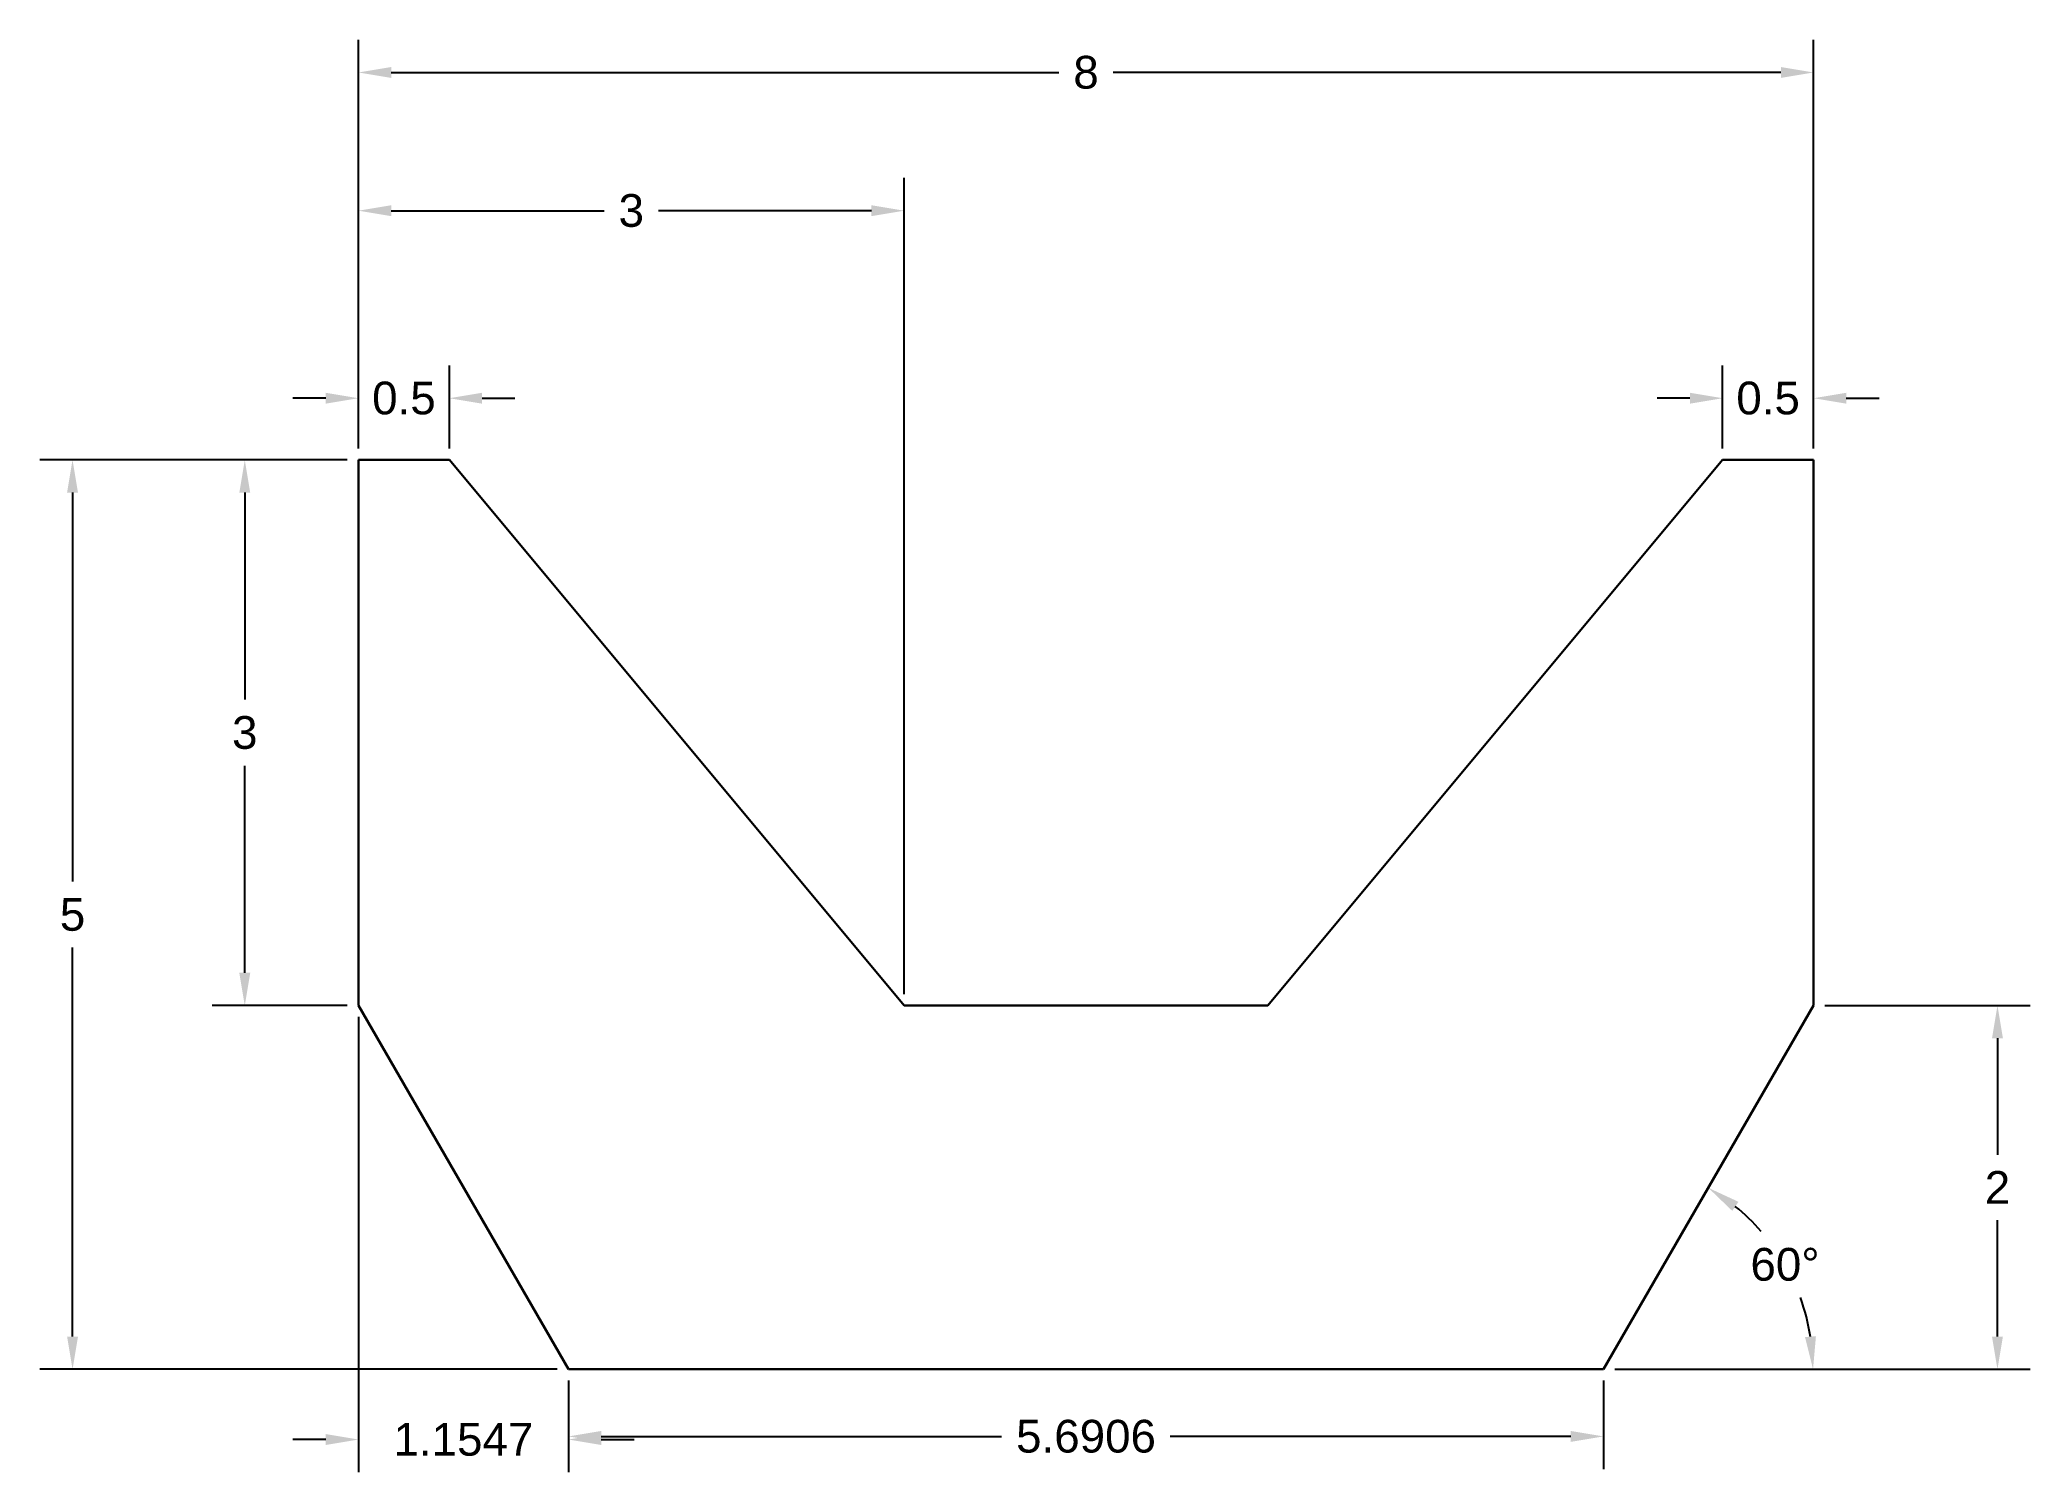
# Model space of a CAD drawing. Header units: millimetres. Extents: x 2050.6 to 2061.6, y 1486.1 to 1493.9.
import ezdxf

# ---------------------------------------------------------------- set-up
doc = ezdxf.new("R2010")
doc.units = ezdxf.units.MM
doc.styles.get("Standard").update_dxf_attribs({"font": 'arial.ttf'})
doc.dimstyles.get("Standard").update_dxf_attribs({"dimtxt": 0.18, "dimasz": 0.18, "dimexe": 0.18, "dimexo": 0.0625, "dimgap": 0.09, "dimtad": 0, "dimtih": 1, "dimtoh": 1, "dimdec": 4, "dimdsep": 46, "dimtxsty": 'Standard', "dimcen": 0.09, "dimadec": 0, "dimazin": 2, "dimtfac": 1, "dimtdec": 4, "dimtofl": 0, "dimtmove": 0, "dimatfit": 3, "dimfxl": 1, "dimtolj": 1, "dimtzin": 0, "dimarcsym": 0})

# ---------------------------------------------------------------- blocks, each defined once
blk = doc.blocks.new('*D1')
at = {"color": 0, "lineweight": -2, "transparency": 16777216}
for p, q in [((2052.386, 1491.684), (2052.386, 1493.171)), ((2055.386, 1488.684), (2055.386, 1493.171)), ((2052.566, 1492.991), (2053.737, 1492.991)), ((2055.206, 1492.991), (2054.035, 1492.991))]:
    blk.add_line(p, q, dxfattribs=at)
at = {"color": 0, "transparency": 16777216}
for points in [[(2052.566, 1493.021), (2052.566, 1492.961), (2052.386, 1492.991)], [(2055.206, 1493.021), (2055.206, 1492.961), (2055.386, 1492.991)]]:
    blk.add_solid(points, dxfattribs=at)
at = {"layer": 'Defpoints', "color": 0, "transparency": 16777216}
for p in [(2055.386, 1492.991), (2052.386, 1491.621), (2055.386, 1488.621)]:
    blk.add_point(p, dxfattribs=at)
at = {"color": 0, "transparency": 16777216, "insert": (2053.886, 1492.991), "char_height": 0.18, "attachment_point": 5}
blk.add_mtext('\\A1;3', dxfattribs=at)
blk = doc.blocks.new('*D2')
at = {"color": 0, "lineweight": -2, "transparency": 16777216}
for p, q in [((2052.386, 1491.684), (2052.386, 1492.14)), ((2052.886, 1491.684), (2052.886, 1492.14)), ((2052.206, 1491.96), (2052.026, 1491.96)), ((2053.066, 1491.96), (2053.246, 1491.96))]:
    blk.add_line(p, q, dxfattribs=at)
at = {"color": 0, "transparency": 16777216}
for points in [[(2052.206, 1491.99), (2052.206, 1491.93), (2052.386, 1491.96)], [(2053.066, 1491.99), (2053.066, 1491.93), (2052.886, 1491.96)]]:
    blk.add_solid(points, dxfattribs=at)
at = {"layer": 'Defpoints', "color": 0, "transparency": 16777216}
for p in [(2052.886, 1491.96), (2052.386, 1491.621), (2052.886, 1491.621)]:
    blk.add_point(p, dxfattribs=at)
at = {"color": 0, "transparency": 16777216, "insert": (2052.636, 1491.96), "char_height": 0.18, "attachment_point": 5}
blk.add_mtext('\\A1;0.5', dxfattribs=at)
blk = doc.blocks.new('*D3')
at = {"color": 0, "lineweight": -2, "transparency": 16777216}
for p, q in [((2052.323, 1491.621), (2051.581, 1491.621)), ((2051.761, 1491.441), (2051.761, 1490.303)), ((2051.761, 1488.801), (2051.761, 1489.939)), ((2052.323, 1488.621), (2051.581, 1488.621))]:
    blk.add_line(p, q, dxfattribs=at)
at = {"color": 0, "transparency": 16777216}
for points in [[(2051.731, 1491.441), (2051.791, 1491.441), (2051.761, 1491.621)], [(2051.731, 1488.801), (2051.791, 1488.801), (2051.761, 1488.621)]]:
    blk.add_solid(points, dxfattribs=at)
at = {"layer": 'Defpoints', "color": 0, "transparency": 16777216}
for p in [(2052.386, 1491.621), (2051.761, 1488.621), (2052.386, 1488.621)]:
    blk.add_point(p, dxfattribs=at)
at = {"color": 0, "transparency": 16777216, "insert": (2051.761, 1490.121), "char_height": 0.18, "attachment_point": 5}
blk.add_mtext('\\A1;3', dxfattribs=at)
blk = doc.blocks.new('*D4')
at = {"color": 0, "lineweight": -2, "transparency": 16777216}
for p, q in [((2052.323, 1491.621), (2050.634, 1491.621)), ((2050.814, 1491.441), (2050.814, 1489.303)), ((2050.814, 1486.801), (2050.814, 1488.94)), ((2053.478, 1486.621), (2050.634, 1486.621))]:
    blk.add_line(p, q, dxfattribs=at)
at = {"color": 0, "transparency": 16777216}
for points in [[(2050.784, 1491.441), (2050.844, 1491.441), (2050.814, 1491.621)], [(2050.784, 1486.801), (2050.844, 1486.801), (2050.814, 1486.621)]]:
    blk.add_solid(points, dxfattribs=at)
at = {"layer": 'Defpoints', "color": 0, "transparency": 16777216}
for p in [(2052.386, 1491.621), (2050.814, 1486.621), (2053.541, 1486.621)]:
    blk.add_point(p, dxfattribs=at)
at = {"color": 0, "transparency": 16777216, "insert": (2050.814, 1489.121), "char_height": 0.18, "attachment_point": 5}
blk.add_mtext('\\A1;5', dxfattribs=at)
blk = doc.blocks.new('*D5')
at = {"color": 0, "lineweight": -2, "transparency": 16777216}
for p, q in [((2052.386, 1488.559), (2052.386, 1486.055)), ((2053.541, 1486.559), (2053.541, 1486.055)), ((2052.206, 1486.235), (2052.026, 1486.235)), ((2053.721, 1486.235), (2053.901, 1486.235))]:
    blk.add_line(p, q, dxfattribs=at)
at = {"color": 0, "transparency": 16777216}
for points in [[(2052.206, 1486.265), (2052.206, 1486.205), (2052.386, 1486.235)], [(2053.721, 1486.265), (2053.721, 1486.205), (2053.541, 1486.235)]]:
    blk.add_solid(points, dxfattribs=at)
at = {"layer": 'Defpoints', "color": 0, "transparency": 16777216}
for p in [(2052.386, 1488.621), (2053.541, 1486.621), (2053.541, 1486.235)]:
    blk.add_point(p, dxfattribs=at)
at = {"color": 0, "transparency": 16777216, "insert": (2052.963, 1486.235), "char_height": 0.18, "attachment_point": 5}
blk.add_mtext('\\A1;1.1547', dxfattribs=at)
blk = doc.blocks.new('*D6')
at = {"color": 0, "lineweight": -2, "transparency": 16777216}
for p, q in [((2053.541, 1486.559), (2053.541, 1486.072)), ((2059.231, 1486.559), (2059.231, 1486.072)), ((2053.721, 1486.252), (2055.922, 1486.252)), ((2059.051, 1486.252), (2056.849, 1486.252))]:
    blk.add_line(p, q, dxfattribs=at)
at = {"color": 0, "transparency": 16777216}
for points in [[(2053.721, 1486.282), (2053.721, 1486.222), (2053.541, 1486.252)], [(2059.051, 1486.282), (2059.051, 1486.222), (2059.231, 1486.252)]]:
    blk.add_solid(points, dxfattribs=at)
at = {"layer": 'Defpoints', "color": 0, "transparency": 16777216}
for p in [(2053.541, 1486.621), (2059.231, 1486.621), (2059.231, 1486.252)]:
    blk.add_point(p, dxfattribs=at)
at = {"color": 0, "transparency": 16777216, "insert": (2056.386, 1486.252), "char_height": 0.18, "attachment_point": 5}
blk.add_mtext('\\A1;5.6906', dxfattribs=at)
blk = doc.blocks.new('*D7')
at = {"color": 0, "lineweight": -2, "transparency": 16777216}
for p, q in [((2052.386, 1491.684), (2052.386, 1493.931)), ((2060.386, 1491.684), (2060.386, 1493.931)), ((2052.566, 1493.751), (2056.237, 1493.751)), ((2060.206, 1493.751), (2056.535, 1493.751))]:
    blk.add_line(p, q, dxfattribs=at)
at = {"color": 0, "transparency": 16777216}
for points in [[(2052.566, 1493.781), (2052.566, 1493.721), (2052.386, 1493.751)], [(2060.206, 1493.781), (2060.206, 1493.721), (2060.386, 1493.751)]]:
    blk.add_solid(points, dxfattribs=at)
at = {"layer": 'Defpoints', "color": 0, "transparency": 16777216}
for p in [(2060.386, 1493.751), (2052.386, 1491.621), (2060.386, 1491.621)]:
    blk.add_point(p, dxfattribs=at)
at = {"color": 0, "transparency": 16777216, "insert": (2056.386, 1493.751), "char_height": 0.18, "attachment_point": 5}
blk.add_mtext('\\A1;8', dxfattribs=at)
blk = doc.blocks.new('*D8')
at = {"color": 0, "lineweight": -2, "transparency": 16777216}
for p, q in [((2059.886, 1491.684), (2059.886, 1492.14)), ((2060.386, 1491.684), (2060.386, 1492.14)), ((2059.706, 1491.96), (2059.526, 1491.96)), ((2060.566, 1491.96), (2060.746, 1491.96))]:
    blk.add_line(p, q, dxfattribs=at)
at = {"color": 0, "transparency": 16777216}
for points in [[(2059.706, 1491.99), (2059.706, 1491.93), (2059.886, 1491.96)], [(2060.566, 1491.99), (2060.566, 1491.93), (2060.386, 1491.96)]]:
    blk.add_solid(points, dxfattribs=at)
at = {"layer": 'Defpoints', "color": 0, "transparency": 16777216}
for p in [(2060.386, 1491.96), (2059.886, 1491.621), (2060.386, 1491.621)]:
    blk.add_point(p, dxfattribs=at)
at = {"color": 0, "transparency": 16777216, "insert": (2060.136, 1491.96), "char_height": 0.18, "attachment_point": 5}
blk.add_mtext('\\A1;0.5', dxfattribs=at)
blk = doc.blocks.new('*D9')
at = {"color": 0, "lineweight": -2, "transparency": 16777216}
for p, q in [((2060.448, 1488.621), (2061.577, 1488.621)), ((2061.397, 1488.441), (2061.397, 1487.801)), ((2061.397, 1486.801), (2061.397, 1487.441)), ((2059.294, 1486.621), (2061.577, 1486.621))]:
    blk.add_line(p, q, dxfattribs=at)
at = {"color": 0, "transparency": 16777216}
for points in [[(2061.367, 1488.441), (2061.427, 1488.441), (2061.397, 1488.621)], [(2061.367, 1486.801), (2061.427, 1486.801), (2061.397, 1486.621)]]:
    blk.add_solid(points, dxfattribs=at)
at = {"layer": 'Defpoints', "color": 0, "transparency": 16777216}
for p in [(2060.386, 1488.621), (2059.231, 1486.621), (2061.397, 1486.621)]:
    blk.add_point(p, dxfattribs=at)
at = {"color": 0, "transparency": 16777216, "insert": (2061.397, 1487.621), "char_height": 0.18, "attachment_point": 5}
blk.add_mtext('\\A1;2', dxfattribs=at)
blk = doc.blocks.new('*D10')
at = {"color": 0, "lineweight": -2, "transparency": 16777216}
blk.add_line((2059.294, 1486.621), (2060.563, 1486.621), dxfattribs=at)
for start, end in [(41.1377, 51.0402), (8.9599, 20.0066)]:
    blk.add_arc((2059.231, 1486.621), 1.152, start, end, dxfattribs=at)
at = {"color": 0, "transparency": 16777216}
for points in [[(2059.939, 1487.492), (2059.973, 1487.542), (2059.807, 1487.619)], [(2060.399, 1486.803), (2060.339, 1486.798), (2060.383, 1486.621)]]:
    blk.add_solid(points, dxfattribs=at)
at = {"layer": 'Defpoints', "color": 0, "transparency": 16777216}
for p in [(2060.386, 1488.621), (2060.314, 1487.015), (2053.541, 1486.621), (2059.231, 1486.621), (2059.231, 1486.621)]:
    blk.add_point(p, dxfattribs=at)
at = {"color": 0, "transparency": 16777216, "insert": (2060.229, 1487.197), "char_height": 0.18, "attachment_point": 5}
blk.add_mtext('\\A1;60°', dxfattribs=at)

msp = doc.modelspace()

# ---------------------------------------------------------------- linework, layer by layer
at = {"lineweight": 30}
for p, q in [((2052.38586, 1491.62111), (2052.38586, 1488.62111)), ((2052.38586, 1488.62111), (2052.38586, 1491.62111)), ((2052.38586, 1491.62111), (2052.88586, 1491.62111)), ((2055.38586, 1488.62111), (2052.88586, 1491.62111)), ((2057.38586, 1488.62111), (2059.88586, 1491.62111)), ((2060.38586, 1491.62111), (2059.88586, 1491.62111)), ((2060.38586, 1488.62111), (2060.38586, 1491.62111)), ((2053.54056, 1486.62111), (2052.38586, 1488.62111)), ((2055.38586, 1488.62111), (2057.38586, 1488.62111)), ((2060.38586, 1488.62111), (2059.23116, 1486.62111)), ((2060.38586, 1488.62111), (2060.38586, 1488.62111)), ((2053.54056, 1486.62111), (2059.23116, 1486.62111))]:
    msp.add_line(p, q, dxfattribs=at)

# ---------------------------------------------------------------- dimensions: what is measured, and where the dimension line sits
for base, p1, p2, picture, middle in [((2060.38586, 1493.75051), (2052.38586, 1491.62111), (2060.38586, 1491.62111), '*D7', (2056.38586, 1493.75051)), ((2055.38586, 1492.99055), (2052.38586, 1491.62111), (2055.38586, 1488.62111), '*D1', (2053.88586, 1492.99055)), ((2053.54056, 1486.23538), (2052.38586, 1488.62111), (2053.54056, 1486.62111), '*D5', (2052.96321, 1486.23538)), ((2059.23116, 1486.25227), (2053.54056, 1486.62111), (2059.23116, 1486.62111), '*D6', (2056.38586, 1486.25227))]:
    dim = msp.add_linear_dim(base=base, p1=p1, p2=p2, dimstyle='Standard')
    dim.commit()
    dim.dimension.update_dxf_attribs({"geometry": picture, "text_midpoint": middle})
for base, p1, p2, picture, middle in [((2052.88586, 1491.96039), (2052.38586, 1491.62111), (2052.88586, 1491.62111), '*D2', (2052.63586, 1491.96039)), ((2060.38586, 1491.96039), (2059.88586, 1491.62111), (2060.38586, 1491.62111), '*D8', (2060.13586, 1491.96039))]:
    dim = msp.add_linear_dim(base=base, p1=p1, p2=p2, dimstyle='Standard')
    dim.commit()
    dim.dimension.update_dxf_attribs({"geometry": picture, "text_midpoint": middle, "dimtype": 160})
for base, p1, p2, picture, middle in [((2050.81408, 1486.62111), (2052.38586, 1491.62111), (2053.54056, 1486.62111), '*D4', (2050.81408, 1489.12111)), ((2051.76079, 1488.62111), (2052.38586, 1491.62111), (2052.38586, 1488.62111), '*D3', (2051.76079, 1490.12111)), ((2061.39692, 1486.62111), (2060.38586, 1488.62111), (2059.23116, 1486.62111), '*D9', (2061.39692, 1487.62111))]:
    dim = msp.add_linear_dim(base=base, p1=p1, p2=p2, angle=90, dimstyle='Standard')
    dim.commit()
    dim.dimension.update_dxf_attribs({"geometry": picture, "text_midpoint": middle})
dim = msp.add_angular_dim_2l(base=(2060.31389, 1487.0152), line1=((2053.54056, 1486.62111), (2059.23116, 1486.62111)), line2=((2060.38586, 1488.62111), (2059.23116, 1486.62111)), dimstyle='Standard')
dim.commit()
dim.dimension.update_dxf_attribs({"geometry": '*D10', "text_midpoint": (2060.22901, 1487.19722)})

doc.saveas('drawing.dxf')
